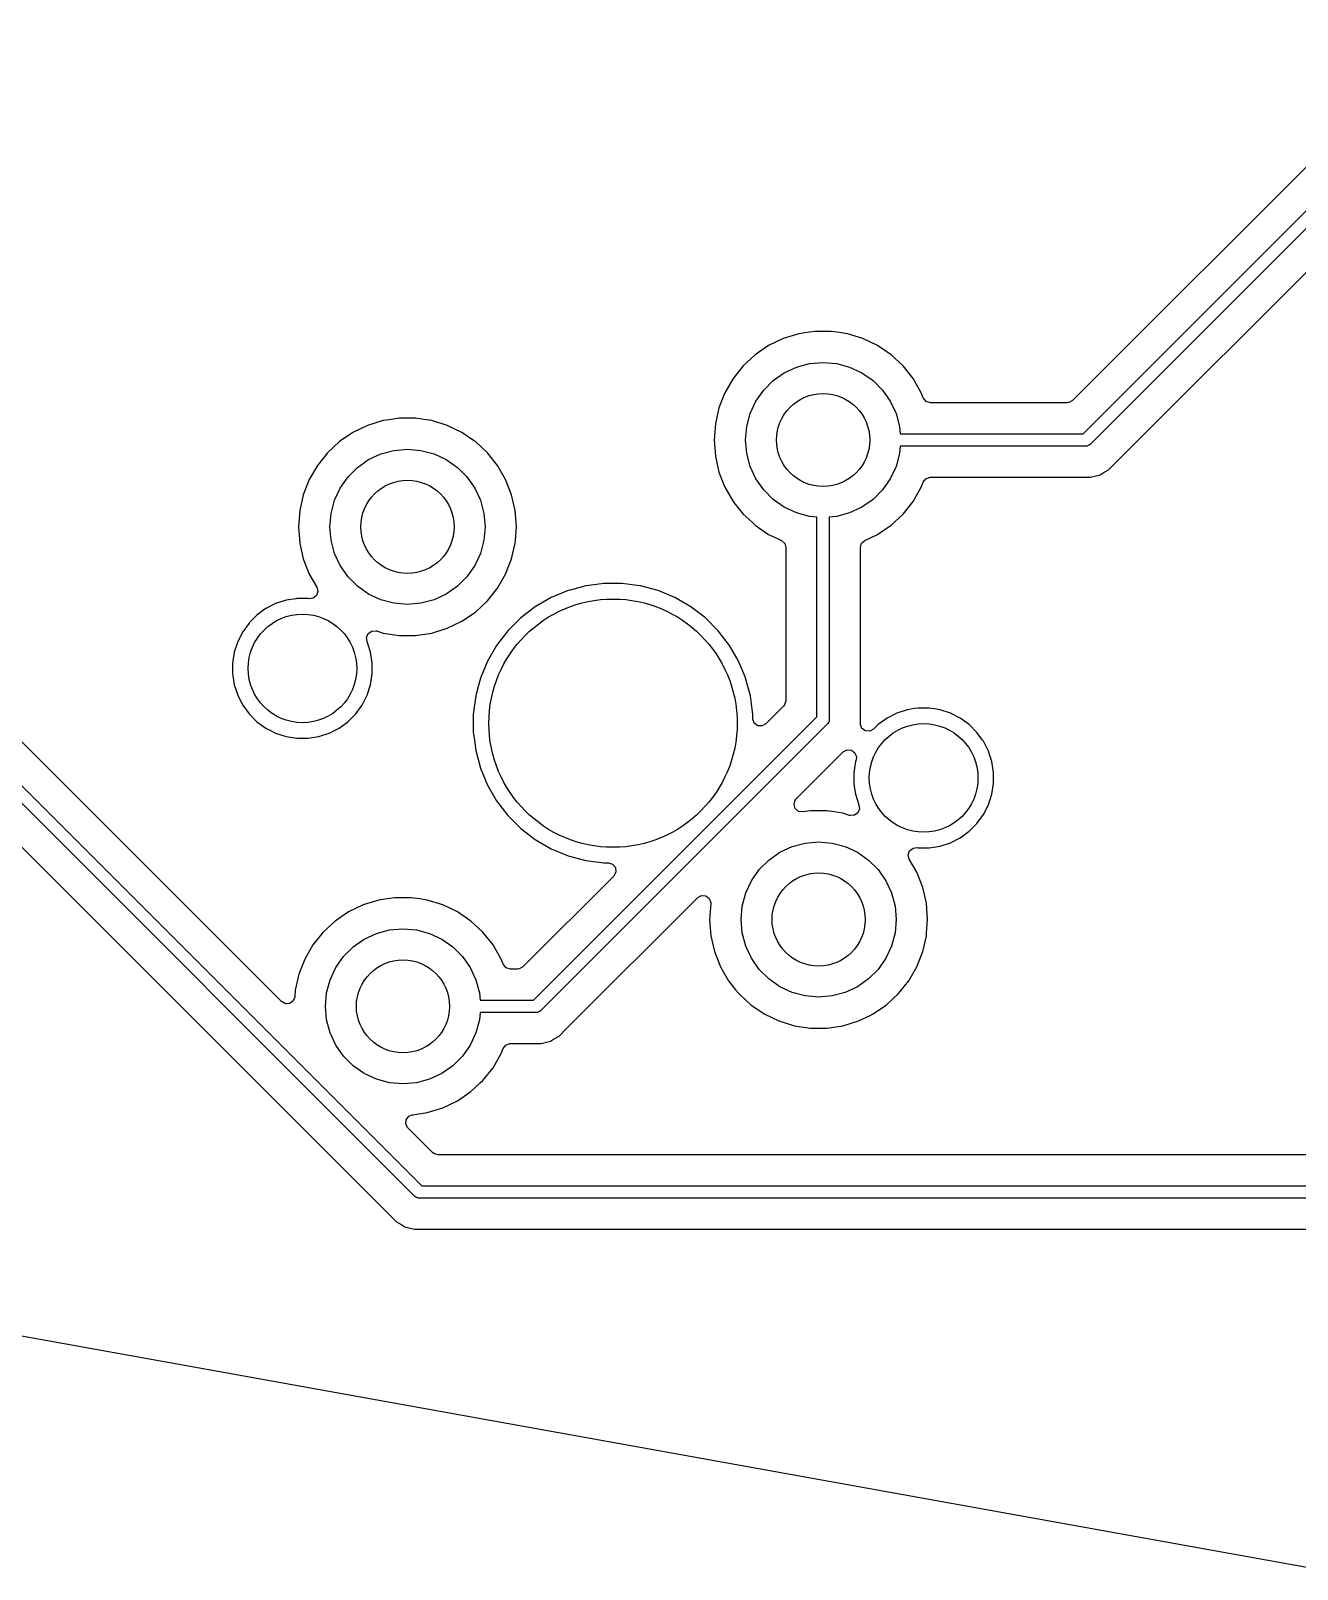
# Model space of a CAD drawing. Extents: x 98 to 223, y -135 to -41.
# Drawn here: x 177.13 to 197.53, y -131.41 to -106.63 of the extents above; entities that cross this region are included whole.
import ezdxf

# ---------------------------------------------------------------- set-up
doc = ezdxf.new("R2010")
doc.units = 0
doc.layers.add('BLACK', color=7, linetype='CONTINUOUS')

msp = doc.modelspace()

# ---------------------------------------------------------------- linework, layer by layer
at = {"layer": 'BLACK', "linetype": 'CONTINUOUS'}
for p, q in [((199.864431, -106.626334), (193.90883, -112.581935)), ((194.079824, -113.118754), (200.40125, -106.797328)), ((200.571961, -106.909461), (194.191957, -113.289465)), ((194.611976, -113.577258), (200.869963, -107.319271)), ((183.31652, -125.403836), (169.12327, -111.210586)), ((169.264692, -111.069164), (183.428653, -125.233125)), ((189.501471, -111.50736), (189.250768, -111.584692)), ((189.501477, -111.507359), (189.501471, -111.50736)), ((189.50148, -111.507358), (189.501477, -111.507359)), ((189.599342, -111.492607), (189.50148, -111.507358)), ((189.760907, -111.468254), (189.599342, -111.492607)), ((189.760913, -111.468254), (189.760907, -111.468254)), ((190.023277, -111.468254), (189.760913, -111.468254)), ((190.023282, -111.468254), (190.023277, -111.468254)), ((190.157918, -111.488548), (190.023282, -111.468254)), ((190.28271, -111.507358), (190.157918, -111.488548)), ((190.282714, -111.507359), (190.28271, -111.507358)), ((190.282718, -111.50736), (190.282714, -111.507359)), ((190.533422, -111.584692), (190.282718, -111.50736)), ((189.014397, -111.698522), (188.797615, -111.846321)), ((189.014398, -111.698521), (189.014397, -111.698522)), ((189.250768, -111.584692), (189.014398, -111.698521)), ((190.769791, -111.698521), (190.53342, -111.584692)), ((190.53342, -111.584692), (190.533422, -111.584692)), ((190.769792, -111.698522), (190.769791, -111.698521)), ((190.769795, -111.698524), (190.769792, -111.698522)), ((190.769799, -111.698526), (190.769795, -111.698524)), ((190.888693, -111.779587), (190.769799, -111.698526)), ((169.125642, -111.920771), (182.90237, -125.697499)), ((188.797615, -111.846321), (188.605293, -112.024768)), ((189.46457, -112.044138), (189.675035, -111.987744)), ((189.675035, -111.987744), (189.892095, -111.968754)), ((189.892095, -111.968754), (190.109155, -111.987744)), ((190.109155, -111.987744), (190.31962, -112.044138)), ((190.986574, -111.846321), (190.888693, -111.779587)), ((191.178896, -112.024768), (190.986574, -111.846321)), ((188.441709, -112.229897), (188.310527, -112.45711)), ((188.605293, -112.024768), (188.441709, -112.229897)), ((188.934539, -112.415269), (189.08861, -112.261198)), ((189.08861, -112.261198), (189.267095, -112.136222)), ((189.267095, -112.136222), (189.46457, -112.044138)), ((190.31962, -112.044138), (190.517095, -112.136222)), ((190.517095, -112.136222), (190.69558, -112.261198)), ((190.69558, -112.261198), (190.849651, -112.415269)), ((191.178899, -112.024772), (191.178896, -112.024768)), ((191.1789, -112.024773), (191.178899, -112.024772)), ((191.342481, -112.229897), (191.1789, -112.024773)), ((191.473663, -112.457111), (191.342481, -112.229897)), ((188.310527, -112.45711), (188.214677, -112.701332)), ((188.809563, -112.593754), (188.934539, -112.415269)), ((190.849651, -112.415269), (190.974627, -112.593754)), ((191.506036, -112.539596), (191.473663, -112.457111)), ((188.214671, -112.701351), (188.156292, -112.957128)), ((188.214677, -112.701332), (188.214671, -112.701351)), ((188.717479, -112.791229), (188.809563, -112.593754)), ((190.974627, -112.593754), (191.066711, -112.791229)), ((191.508654, -112.545765), (191.506036, -112.539596)), ((191.554409, -112.598569), (191.508654, -112.545765)), ((191.621448, -112.618254), (191.554409, -112.598569)), ((193.821149, -112.618254), (191.621448, -112.618254)), ((193.847507, -112.61542), (193.821149, -112.618254)), ((193.90883, -112.581935), (193.847507, -112.61542)), ((182.556173, -112.983438), (182.319803, -113.097267)), ((182.806876, -112.906106), (182.556173, -112.983438)), ((182.806882, -112.906105), (182.806876, -112.906106)), ((182.806885, -112.906104), (182.806882, -112.906105)), ((182.904747, -112.891353), (182.806885, -112.906104)), ((183.066312, -112.867), (182.904747, -112.891353)), ((183.066318, -112.867), (183.066312, -112.867)), ((183.328682, -112.867), (183.066318, -112.867)), ((183.328687, -112.867), (183.328682, -112.867)), ((183.463323, -112.887294), (183.328687, -112.867)), ((183.588115, -112.906104), (183.463323, -112.887294)), ((183.588119, -112.906105), (183.588115, -112.906104)), ((183.588123, -112.906106), (183.588119, -112.906105)), ((183.838827, -112.983438), (183.588123, -112.906106)), ((184.075196, -113.097267), (183.838825, -112.983438)), ((183.838825, -112.983438), (183.838827, -112.983438)), ((188.156291, -112.957133), (188.136687, -113.218749)), ((188.156292, -112.957128), (188.156291, -112.957133)), ((188.642095, -113.218754), (188.661085, -113.001694)), ((188.661085, -113.001694), (188.717479, -112.791229)), ((191.066711, -112.791229), (191.123105, -113.001694)), ((191.123105, -113.001694), (191.133346, -113.118754)), ((182.10302, -113.245067), (181.910698, -113.423514)), ((182.319802, -113.097268), (182.10302, -113.245067)), ((182.319803, -113.097267), (182.319802, -113.097268)), ((184.075197, -113.097268), (184.075196, -113.097267)), ((184.0752, -113.09727), (184.075197, -113.097268)), ((184.075204, -113.097272), (184.0752, -113.09727)), ((184.262703, -113.225107), (184.075204, -113.097272)), ((184.291979, -113.245067), (184.262703, -113.225107)), ((184.484301, -113.423514), (184.291979, -113.245067)), ((188.136687, -113.218749), (188.136687, -113.218758)), ((188.136687, -113.218758), (188.156291, -113.480374)), ((188.661085, -113.435814), (188.642095, -113.218754)), ((191.133346, -113.118754), (194.079824, -113.118754)), ((181.910698, -113.423514), (181.747114, -113.628643)), ((182.5725, -113.534968), (182.769975, -113.442884)), ((182.769975, -113.442884), (182.98044, -113.38649)), ((182.98044, -113.38649), (183.1975, -113.3675)), ((183.1975, -113.3675), (183.41456, -113.38649)), ((183.41456, -113.38649), (183.625025, -113.442884)), ((183.625025, -113.442884), (183.8225, -113.534968)), ((184.484304, -113.423518), (184.484301, -113.423514)), ((184.484305, -113.423519), (184.484304, -113.423518)), ((184.647886, -113.628643), (184.484305, -113.423519)), ((188.156291, -113.480374), (188.156292, -113.480379)), ((188.156292, -113.480379), (188.214671, -113.736156)), ((188.717479, -113.646279), (188.661085, -113.435814)), ((191.123105, -113.435814), (191.066711, -113.646279)), ((191.133346, -113.318754), (191.123105, -113.435814)), ((194.121246, -113.318754), (191.133346, -113.318754)), ((194.140755, -113.316833), (194.121246, -113.318754)), ((194.176803, -113.301901), (194.140755, -113.316833)), ((194.191957, -113.289465), (194.176803, -113.301901)), ((181.747114, -113.628643), (181.615932, -113.855856)), ((182.239944, -113.814015), (182.394015, -113.659944)), ((182.394015, -113.659944), (182.5725, -113.534968)), ((183.8225, -113.534968), (184.000985, -113.659944)), ((184.000985, -113.659944), (184.155056, -113.814015)), ((184.779068, -113.855857), (184.647886, -113.628643)), ((188.214671, -113.736156), (188.214673, -113.736165)), ((188.214673, -113.736165), (188.214675, -113.73617)), ((188.214675, -113.73617), (188.310527, -113.980397)), ((188.809563, -113.843754), (188.717479, -113.646279)), ((191.066711, -113.646279), (190.974627, -113.843754)), ((194.353031, -113.778331), (194.40315, -113.749393)), ((194.40315, -113.749393), (194.489962, -113.699274)), ((194.489962, -113.699274), (194.601766, -113.58747)), ((194.601766, -113.587468), (194.611974, -113.577261)), ((194.601766, -113.58747), (194.601766, -113.587468)), ((194.611974, -113.577261), (194.611976, -113.577258)), ((181.615932, -113.855856), (181.520082, -114.100078)), ((182.022884, -114.189975), (182.114968, -113.9925)), ((182.114968, -113.9925), (182.239944, -113.814015)), ((184.155056, -113.814015), (184.280032, -113.9925)), ((184.280032, -113.9925), (184.372116, -114.189975)), ((184.87492, -114.100084), (184.779068, -113.855857)), ((188.310527, -113.980397), (188.441709, -114.207611)), ((188.934539, -114.022239), (188.809563, -113.843754)), ((190.974627, -113.843754), (190.849651, -114.022239)), ((191.342481, -114.207611), (191.473663, -113.980397)), ((191.473663, -113.980397), (191.506021, -113.897948)), ((191.506021, -113.897948), (191.548835, -113.842738)), ((191.548835, -113.842738), (191.614705, -113.819437)), ((191.614705, -113.819437), (191.621448, -113.819254)), ((191.621448, -113.819254), (194.034577, -113.819254)), ((194.034577, -113.819254), (194.034593, -113.819255)), ((194.034593, -113.819255), (194.042189, -113.819255)), ((194.042189, -113.819255), (194.2003, -113.819255)), ((194.2003, -113.819255), (194.200303, -113.819255)), ((194.200303, -113.819255), (194.353031, -113.778331)), ((181.520076, -114.100097), (181.461697, -114.355874)), ((181.520082, -114.100078), (181.520076, -114.100097)), ((181.96649, -114.40044), (182.022884, -114.189975)), ((184.372116, -114.189975), (184.42851, -114.40044)), ((184.933302, -114.35587), (184.87492, -114.100084)), ((188.441709, -114.207611), (188.454665, -114.223857)), ((188.454665, -114.223857), (188.605293, -114.412739)), ((189.08861, -114.17631), (188.934539, -114.022239)), ((189.267095, -114.301286), (189.08861, -114.17631)), ((190.69558, -114.17631), (190.517095, -114.301286)), ((190.849651, -114.022239), (190.69558, -114.17631)), ((191.1789, -114.412735), (191.342481, -114.207611)), ((181.461696, -114.355879), (181.442092, -114.617495)), ((181.461697, -114.355874), (181.461696, -114.355879)), ((181.9475, -114.6175), (181.96649, -114.40044)), ((184.42851, -114.40044), (184.4475, -114.6175)), ((184.933302, -114.355874), (184.933302, -114.35587)), ((184.933303, -114.355879), (184.933302, -114.355874)), ((184.952908, -114.617495), (184.933303, -114.355879)), ((188.605293, -114.412739), (188.747946, -114.5451)), ((189.46457, -114.39337), (189.267095, -114.301286)), ((189.675035, -114.449764), (189.46457, -114.39337)), ((189.792095, -114.460005), (189.675035, -114.449764)), ((189.792095, -117.678947), (189.792095, -114.460005)), ((190.109155, -114.449764), (189.992095, -114.460005)), ((189.992095, -114.460005), (189.992095, -117.720369)), ((190.31962, -114.39337), (190.109155, -114.449764)), ((190.517095, -114.301286), (190.31962, -114.39337)), ((190.986574, -114.591187), (191.1789, -114.412735)), ((181.442092, -114.617495), (181.442092, -114.617504)), ((181.442092, -114.617504), (181.461696, -114.87912)), ((181.96649, -114.83456), (181.9475, -114.6175)), ((184.4475, -114.6175), (184.42851, -114.83456)), ((184.936334, -114.83867), (184.952908, -114.617504)), ((184.952908, -114.617504), (184.952908, -114.617495)), ((188.747946, -114.5451), (188.797616, -114.591187)), ((188.797616, -114.591187), (189.014391, -114.738982)), ((189.014391, -114.738982), (189.014396, -114.738984)), ((189.014396, -114.738984), (189.014397, -114.738985)), ((189.014397, -114.738985), (189.014398, -114.738986)), ((189.014398, -114.738986), (189.158086, -114.808182)), ((190.562793, -114.83867), (190.769799, -114.738982)), ((190.769799, -114.738982), (190.986574, -114.591187)), ((181.461696, -114.87912), (181.461697, -114.879125)), ((181.461697, -114.879125), (181.461697, -114.879129)), ((181.461697, -114.879129), (181.461698, -114.87913)), ((181.461698, -114.87913), (181.46315, -114.885492)), ((181.46315, -114.885492), (181.520076, -115.134902)), ((182.022884, -115.045025), (181.96649, -114.83456)), ((184.42851, -114.83456), (184.372116, -115.045025)), ((184.87492, -115.134916), (184.933302, -114.87913)), ((184.933302, -114.87913), (184.936334, -114.83867)), ((189.158086, -114.808182), (189.221396, -114.83867)), ((189.221396, -114.83867), (189.273256, -114.885492)), ((189.273256, -114.885492), (189.291595, -114.95039)), ((189.291595, -114.95039), (189.291595, -117.420271)), ((190.492595, -114.95039), (190.51228, -114.883351)), ((190.492595, -117.790364), (190.492595, -114.95039)), ((190.51228, -114.883351), (190.562793, -114.83867)), ((181.520076, -115.134902), (181.520082, -115.134921)), ((181.520082, -115.134921), (181.615932, -115.379143)), ((182.114968, -115.2425), (182.022884, -115.045025)), ((182.239944, -115.420985), (182.114968, -115.2425)), ((184.280032, -115.2425), (184.155056, -115.420985)), ((184.372116, -115.045025), (184.280032, -115.2425)), ((184.779068, -115.379143), (184.87492, -115.134916)), ((181.615932, -115.379143), (181.738325, -115.591134)), ((182.394015, -115.575056), (182.239944, -115.420985)), ((184.155056, -115.420985), (184.000985, -115.575056)), ((184.647886, -115.606357), (184.779068, -115.379143)), ((181.731945, -115.725061), (181.677024, -115.768252)), ((181.754798, -115.659034), (181.731945, -115.725061)), ((181.738325, -115.591134), (181.754798, -115.659034)), ((182.5725, -115.700032), (182.394015, -115.575056)), ((182.769975, -115.792116), (182.5725, -115.700032)), ((183.8225, -115.700032), (183.625025, -115.792116)), ((184.000985, -115.575056), (183.8225, -115.700032)), ((184.484305, -115.811481), (184.647886, -115.606357)), ((185.783589, -115.644875), (185.51105, -115.757765)), ((185.783599, -115.644872), (185.783589, -115.644875)), ((185.839188, -115.629977), (185.783599, -115.644872)), ((186.068558, -115.568518), (185.839188, -115.629977)), ((186.082636, -115.566664), (186.068558, -115.568518)), ((186.361037, -115.530011), (186.082636, -115.566664)), ((186.361045, -115.530011), (186.361037, -115.530011)), ((186.656057, -115.530011), (186.361045, -115.530011)), ((186.656064, -115.530011), (186.656057, -115.530011)), ((186.899664, -115.562082), (186.656064, -115.530011)), ((186.948544, -115.568518), (186.899664, -115.562082)), ((187.233503, -115.644872), (186.948544, -115.568518)), ((187.233505, -115.644873), (187.233503, -115.644872)), ((187.233512, -115.644875), (187.233505, -115.644873)), ((187.506051, -115.757765), (187.233512, -115.644875)), ((180.863984, -115.973438), (180.772514, -116.039895)), ((180.915837, -115.935764), (180.863984, -115.973438)), ((181.073685, -115.855335), (180.915837, -115.935764)), ((181.073688, -115.855334), (181.073685, -115.855335)), ((181.242171, -115.800592), (181.073688, -115.855334)), ((181.399913, -115.775608), (181.242171, -115.800592)), ((181.417149, -115.772878), (181.399913, -115.775608)), ((181.594307, -115.772878), (181.417149, -115.772878)), ((181.611543, -115.775608), (181.594307, -115.772878)), ((181.677024, -115.768252), (181.611543, -115.775608)), ((182.98044, -115.84851), (182.769975, -115.792116)), ((183.1975, -115.8675), (182.98044, -115.84851)), ((183.41456, -115.84851), (183.1975, -115.8675)), ((183.625025, -115.792116), (183.41456, -115.84851)), ((184.291979, -115.989933), (184.484305, -115.811481)), ((185.255557, -115.905272), (185.02151, -116.084863)), ((185.51104, -115.757769), (185.255557, -115.905272)), ((185.51105, -115.757765), (185.51104, -115.757769)), ((187.506061, -115.757769), (187.506051, -115.757765)), ((187.761544, -115.905272), (187.506061, -115.757769)), ((187.995591, -116.084863), (187.761544, -115.905272)), ((180.64566, -116.167346), (180.543114, -116.308487)), ((180.647245, -116.165164), (180.64566, -116.167346)), ((180.647247, -116.165162), (180.647245, -116.165164)), ((180.772511, -116.039897), (180.647247, -116.165161)), ((180.647247, -116.165161), (180.647247, -116.165162)), ((180.772512, -116.039897), (180.772511, -116.039897)), ((180.772514, -116.039895), (180.772512, -116.039897)), ((183.838823, -116.251563), (184.075204, -116.137728)), ((184.075204, -116.137728), (184.291979, -115.989933)), ((185.021503, -116.084869), (184.812909, -116.293463)), ((185.02151, -116.084863), (185.021503, -116.084869)), ((187.995598, -116.084869), (187.995591, -116.084863)), ((188.204192, -116.293463), (187.995598, -116.084869)), ((180.462684, -116.466338), (180.407942, -116.634821)), ((180.462685, -116.466335), (180.462684, -116.466338)), ((180.543114, -116.308487), (180.462685, -116.466335)), ((182.53773, -116.401393), (182.56397, -116.336638)), ((182.548956, -116.460983), (182.53773, -116.401393)), ((182.546905, -116.461833), (182.548956, -116.460983)), ((182.54877, -116.466336), (182.546905, -116.461833)), ((182.603514, -116.634823), (182.54877, -116.466336)), ((182.56397, -116.336638), (182.621054, -116.296349)), ((182.621054, -116.296349), (182.690858, -116.293317)), ((182.690858, -116.293317), (182.697664, -116.295206)), ((182.697664, -116.295206), (182.806885, -116.328896)), ((182.806885, -116.328896), (183.066318, -116.368)), ((183.066318, -116.368), (183.328682, -116.368)), ((183.328682, -116.368), (183.588115, -116.328896)), ((183.588115, -116.328896), (183.838823, -116.251563)), ((184.812903, -116.29347), (184.633312, -116.527517)), ((184.812909, -116.293463), (184.812903, -116.29347)), ((188.204198, -116.29347), (188.204192, -116.293463)), ((188.383789, -116.527517), (188.204198, -116.29347)), ((180.407942, -116.634821), (180.384473, -116.783)), ((182.631228, -116.809799), (182.603514, -116.634823)), ((184.633312, -116.527517), (184.485809, -116.783)), ((188.503623, -116.735077), (188.383789, -116.527517)), ((181.16982, -122.266479), (175.71314, -116.809799)), ((180.384473, -116.783), (180.380228, -116.809799)), ((180.380228, -116.809799), (180.380228, -116.986957)), ((182.631228, -116.986957), (182.631228, -116.809799)), ((184.485805, -116.78301), (184.372915, -117.055549)), ((184.485809, -116.783), (184.485805, -116.78301)), ((188.531294, -116.783004), (188.503623, -116.735077)), ((188.609657, -116.972189), (188.531294, -116.783004)), ((188.641812, -117.049819), (188.609657, -116.972189)), ((180.380228, -116.986957), (180.390185, -117.049819)), ((180.390185, -117.049819), (180.407942, -117.161934)), ((180.407942, -117.161934), (180.462684, -117.330417)), ((182.54877, -117.33042), (182.603514, -117.161933)), ((182.603514, -117.161933), (182.631228, -116.986957)), ((184.372912, -117.055559), (184.304564, -117.310641)), ((184.372915, -117.055549), (184.372912, -117.055559)), ((188.64419, -117.055559), (188.641812, -117.049819)), ((188.720544, -117.340518), (188.64419, -117.055559)), ((180.462684, -117.330417), (180.462685, -117.33042)), ((180.462685, -117.33042), (180.542626, -117.48731)), ((182.468342, -117.488268), (182.54877, -117.33042)), ((184.296557, -117.340526), (184.258051, -117.632997)), ((184.296559, -117.340515), (184.296557, -117.340526)), ((184.304564, -117.310641), (184.296559, -117.340515)), ((188.748696, -117.554351), (188.720544, -117.340518)), ((189.291595, -117.420271), (189.27191, -117.48731)), ((180.542626, -117.48731), (180.543114, -117.488268)), ((180.543114, -117.488268), (180.647245, -117.631592)), ((180.647245, -117.631592), (180.772514, -117.756861)), ((182.238942, -117.756861), (182.364211, -117.631592)), ((182.364211, -117.631592), (182.468342, -117.488268)), ((184.258051, -117.632997), (184.258051, -117.928024)), ((185.228774, -122.242268), (189.792095, -117.678947)), ((188.75905, -117.632997), (188.748696, -117.554351)), ((188.759051, -117.633011), (188.75905, -117.632997)), ((188.759051, -117.704815), (188.759051, -117.633011)), ((188.759367, -117.713661), (188.759051, -117.704815)), ((188.783784, -117.779125), (188.759367, -117.713661)), ((189.255276, -117.507952), (188.970732, -117.792496)), ((189.27191, -117.48731), (189.255276, -117.507952)), ((189.992095, -117.720369), (189.990174, -117.739878)), ((190.921483, -117.70003), (190.885026, -117.726518)), ((191.079331, -117.619601), (190.921483, -117.70003)), ((191.079334, -117.6196), (191.079331, -117.619601)), ((191.247817, -117.564858), (191.079334, -117.6196)), ((191.364469, -117.546382), (191.247817, -117.564858)), ((191.422795, -117.537144), (191.364469, -117.546382)), ((191.599953, -117.537144), (191.422795, -117.537144)), ((191.687441, -117.551001), (191.599953, -117.537144)), ((191.77493, -117.564858), (191.687441, -117.551001)), ((191.943413, -117.6196), (191.77493, -117.564858)), ((191.943416, -117.619601), (191.943413, -117.6196)), ((192.100059, -117.699416), (191.943416, -117.619601)), ((192.101264, -117.70003), (192.100059, -117.699416)), ((192.244588, -117.804161), (192.101264, -117.70003)), ((180.772514, -117.756861), (180.915838, -117.860992)), ((180.915838, -117.860992), (180.993257, -117.900439)), ((180.993257, -117.900439), (181.073685, -117.94142)), ((181.073685, -117.94142), (181.073688, -117.941421)), ((181.073688, -117.941421), (181.157929, -117.968792)), ((181.157929, -117.968792), (181.242173, -117.996164)), ((181.769283, -117.996164), (181.93777, -117.94142)), ((181.93777, -117.94142), (182.095618, -117.860992)), ((182.095618, -117.860992), (182.238942, -117.756861)), ((184.258051, -117.928024), (184.274457, -118.052634)), ((189.962806, -117.79108), (185.340907, -122.412979)), ((188.839717, -117.820997), (188.783784, -117.779125)), ((188.909409, -117.825981), (188.839717, -117.820997)), ((188.970732, -117.792496), (188.909409, -117.825981)), ((189.975242, -117.775927), (189.962806, -117.79108)), ((189.983139, -117.756861), (189.975242, -117.775927)), ((189.990174, -117.739878), (189.983139, -117.756861)), ((190.492911, -117.79921), (190.492595, -117.790364)), ((190.517328, -117.864674), (190.492911, -117.79921)), ((190.573261, -117.906546), (190.517328, -117.864674)), ((190.642953, -117.91153), (190.573261, -117.906546)), ((190.704276, -117.878045), (190.642953, -117.91153)), ((190.778157, -117.804163), (190.704276, -117.878045)), ((190.778158, -117.804163), (190.778157, -117.804163)), ((190.77816, -117.804161), (190.778158, -117.804163)), ((190.885026, -117.726518), (190.77816, -117.804161)), ((192.369857, -117.92943), (192.244588, -117.804161)), ((192.45937, -118.052634), (192.369857, -117.92943)), ((181.242173, -117.996164), (181.417149, -118.023878)), ((181.417149, -118.023878), (181.41715, -118.023878)), ((181.41715, -118.023878), (181.594306, -118.023878)), ((181.594306, -118.023878), (181.594307, -118.023878)), ((181.594307, -118.023878), (181.769283, -117.996164)), ((184.274457, -118.052634), (184.296558, -118.220504)), ((190.217299, -118.244398), (190.27862, -118.210915)), ((190.27862, -118.210915), (190.348312, -118.215899)), ((190.348312, -118.215899), (190.404245, -118.257771)), ((192.473987, -118.072753), (192.45937, -118.052634)), ((192.554416, -118.230601), (192.473987, -118.072753)), ((184.296558, -118.220504), (184.372912, -118.505462)), ((189.460635, -119.001062), (190.217299, -118.244398)), ((190.413587, -118.399089), (190.396738, -118.505472)), ((190.404245, -118.257771), (190.428662, -118.323235)), ((190.42291, -118.370397), (190.413587, -118.399089)), ((190.428662, -118.323235), (190.42291, -118.370397)), ((192.554417, -118.230604), (192.554416, -118.230601)), ((192.578225, -118.303879), (192.554417, -118.230604)), ((192.60916, -118.399089), (192.578225, -118.303879)), ((192.636874, -118.574065), (192.60916, -118.399089)), ((184.372912, -118.505462), (184.372915, -118.505472)), ((184.372915, -118.505472), (184.485805, -118.778011)), ((190.396738, -118.505472), (190.385874, -118.574065)), ((190.385874, -118.574065), (190.385874, -118.751223)), ((192.636874, -118.751223), (192.636874, -118.574065)), ((184.485805, -118.778011), (184.485809, -118.778021)), ((184.485809, -118.778021), (184.633312, -119.033504)), ((190.385874, -118.751223), (190.398616, -118.83167)), ((190.398616, -118.83167), (190.413588, -118.9262)), ((190.413588, -118.9262), (190.46833, -119.094683)), ((192.554416, -119.094686), (192.60916, -118.926199)), ((192.60916, -118.926199), (192.636874, -118.751223)), ((184.633312, -119.033504), (184.812903, -119.267551)), ((189.424324, -119.089582), (189.443552, -119.02241)), ((189.444464, -119.156486), (189.424324, -119.089582)), ((189.443552, -119.02241), (189.460635, -119.001062)), ((189.497578, -119.20188), (189.444464, -119.156486)), ((189.566803, -119.211353), (189.497578, -119.20188)), ((189.688414, -119.193022), (189.566803, -119.211353)), ((189.68842, -119.193022), (189.688414, -119.193022)), ((189.950784, -119.193022), (189.68842, -119.193022)), ((189.950789, -119.193022), (189.950784, -119.193022)), ((190.0724, -119.211353), (189.950789, -119.193022)), ((190.479364, -119.159698), (190.453087, -119.224438)), ((190.470197, -119.099189), (190.468158, -119.100033)), ((190.468158, -119.100033), (190.479364, -119.159698)), ((190.46833, -119.094683), (190.470197, -119.099189)), ((192.473988, -119.252534), (192.554416, -119.094686)), ((184.812903, -119.267551), (184.812909, -119.267558)), ((184.812909, -119.267558), (185.021503, -119.476152)), ((190.210217, -119.232126), (190.0724, -119.211353)), ((190.210222, -119.232127), (190.210217, -119.232126)), ((190.210229, -119.232129), (190.210222, -119.232127)), ((190.319434, -119.265814), (190.210229, -119.232129)), ((190.326175, -119.267687), (190.319434, -119.265814)), ((190.39598, -119.264695), (190.326175, -119.267687)), ((190.453087, -119.224438), (190.39598, -119.264695)), ((192.244588, -119.521127), (192.369857, -119.395858)), ((192.369857, -119.395858), (192.473988, -119.252534)), ((185.021503, -119.476152), (185.02151, -119.476158)), ((185.02151, -119.476158), (185.255557, -119.655749)), ((185.255557, -119.655749), (185.51104, -119.803252)), ((189.602542, -119.712512), (189.819602, -119.693522)), ((189.819602, -119.693522), (190.036662, -119.712512)), ((191.943416, -119.705686), (192.101264, -119.625258)), ((192.101264, -119.625258), (192.244588, -119.521127)), ((185.51104, -119.803252), (185.511041, -119.803252)), ((185.511041, -119.803252), (185.511044, -119.803254)), ((185.511044, -119.803254), (185.721847, -119.890571)), ((185.721847, -119.890571), (185.749406, -119.901987)), ((185.749406, -119.901987), (185.783599, -119.91615)), ((185.783599, -119.91615), (186.068558, -119.992504)), ((189.016117, -119.985966), (189.194602, -119.86099)), ((189.194602, -119.86099), (189.392077, -119.768906)), ((189.392077, -119.768906), (189.602542, -119.712512)), ((190.036662, -119.712512), (190.247127, -119.768906)), ((190.247127, -119.768906), (190.444602, -119.86099)), ((190.444602, -119.86099), (190.623087, -119.985966)), ((191.262303, -119.901987), (191.285155, -119.83596)), ((191.278776, -119.969887), (191.262303, -119.901987)), ((191.285155, -119.83596), (191.340077, -119.792769)), ((191.340077, -119.792769), (191.40556, -119.785414)), ((191.40556, -119.785414), (191.422795, -119.788144)), ((191.422795, -119.788144), (191.422797, -119.788144)), ((191.422797, -119.788144), (191.599952, -119.788144)), ((191.599952, -119.788144), (191.599953, -119.788144)), ((191.599953, -119.788144), (191.774929, -119.76043)), ((191.774929, -119.76043), (191.943416, -119.705686)), ((186.068558, -119.992504), (186.361045, -120.031011)), ((186.361045, -120.031011), (186.361052, -120.031011)), ((186.361052, -120.031011), (186.432855, -120.031011)), ((186.432855, -120.031011), (186.499894, -120.050696)), ((186.499894, -120.050696), (186.545649, -120.1035)), ((186.555593, -120.172658), (186.526568, -120.236214)), ((186.545649, -120.1035), (186.555593, -120.172658)), ((188.73707, -120.318522), (188.862046, -120.140037)), ((188.862046, -120.140037), (189.016117, -119.985966)), ((190.623087, -119.985966), (190.777158, -120.140037)), ((190.777158, -120.140037), (190.902134, -120.318522)), ((191.40117, -120.181878), (191.278776, -119.969887)), ((191.40117, -120.181879), (191.401169, -120.181878)), ((191.401169, -120.181878), (191.40117, -120.181878)), ((191.497022, -120.426106), (191.40117, -120.181879)), ((186.520536, -120.242692), (185.05778, -121.705449)), ((186.526568, -120.236214), (186.520536, -120.242692)), ((188.644986, -120.515997), (188.73707, -120.318522)), ((190.902134, -120.318522), (190.994218, -120.515997)), ((191.555404, -120.681892), (191.497022, -120.426106)), ((182.734383, -120.630874), (182.48368, -120.708206)), ((182.734389, -120.630873), (182.734383, -120.630874)), ((182.734392, -120.630872), (182.734389, -120.630873)), ((182.832254, -120.616121), (182.734392, -120.630872)), ((182.993819, -120.591768), (182.832254, -120.616121)), ((182.993825, -120.591768), (182.993819, -120.591768)), ((183.256189, -120.591768), (182.993825, -120.591768)), ((183.256194, -120.591768), (183.256189, -120.591768)), ((183.39083, -120.612062), (183.256194, -120.591768)), ((183.515622, -120.630872), (183.39083, -120.612062)), ((183.515626, -120.630873), (183.515622, -120.630872)), ((183.51563, -120.630874), (183.515626, -120.630873)), ((183.766334, -120.708206), (183.51563, -120.630874)), ((185.760926, -122.700772), (187.872119, -120.589578)), ((187.872119, -120.589578), (187.93344, -120.556095)), ((187.93344, -120.556095), (188.003132, -120.561079)), ((188.003132, -120.561079), (188.059065, -120.602951)), ((188.059065, -120.602951), (188.083482, -120.668415)), ((188.083451, -120.686527), (188.064194, -120.943517)), ((188.083482, -120.668415), (188.083451, -120.686527)), ((188.588592, -120.726462), (188.644986, -120.515997)), ((190.994218, -120.515997), (191.050612, -120.726462)), ((191.555404, -120.681896), (191.555404, -120.681892)), ((191.555405, -120.681901), (191.555404, -120.681896)), ((191.57501, -120.943517), (191.555405, -120.681901)), ((182.247309, -120.822036), (182.030527, -120.969835)), ((182.24731, -120.822035), (182.247309, -120.822036)), ((182.48368, -120.708206), (182.24731, -120.822035)), ((184.002703, -120.822035), (183.766332, -120.708206)), ((183.766332, -120.708206), (183.766334, -120.708206)), ((184.002704, -120.822036), (184.002703, -120.822035)), ((184.002707, -120.822038), (184.002704, -120.822036)), ((184.002711, -120.82204), (184.002707, -120.822038)), ((184.182055, -120.944315), (184.002711, -120.82204)), ((188.064194, -120.943517), (188.064194, -120.943526)), ((188.064194, -120.943526), (188.083798, -121.205142)), ((188.569602, -120.943522), (188.588592, -120.726462)), ((188.588592, -121.160582), (188.569602, -120.943522)), ((191.050612, -120.726462), (191.069602, -120.943522)), ((191.069602, -120.943522), (191.050612, -121.160582)), ((191.558988, -121.15733), (191.57501, -120.943526)), ((191.57501, -120.943526), (191.57501, -120.943517)), ((181.838205, -121.148282), (181.674621, -121.353411)), ((182.030527, -120.969835), (181.838205, -121.148282)), ((182.500007, -121.259736), (182.697482, -121.167652)), ((182.697482, -121.167652), (182.907947, -121.111258)), ((182.907947, -121.111258), (183.125007, -121.092268)), ((183.125007, -121.092268), (183.342067, -121.111258)), ((183.342067, -121.111258), (183.552532, -121.167652)), ((183.552532, -121.167652), (183.750007, -121.259736)), ((184.219486, -120.969835), (184.182055, -120.944315)), ((184.411808, -121.148282), (184.219486, -120.969835)), ((184.411811, -121.148286), (184.411808, -121.148282)), ((184.411812, -121.148287), (184.411811, -121.148286)), ((184.575393, -121.353411), (184.411812, -121.148287)), ((188.644986, -121.371047), (188.588592, -121.160582)), ((191.050612, -121.160582), (190.994218, -121.371047)), ((191.555404, -121.205152), (191.558988, -121.15733)), ((181.674621, -121.353411), (181.543439, -121.580624)), ((182.167451, -121.538783), (182.321522, -121.384712)), ((182.321522, -121.384712), (182.500007, -121.259736)), ((183.750007, -121.259736), (183.928492, -121.384712)), ((183.928492, -121.384712), (184.082563, -121.538783)), ((184.706575, -121.580625), (184.575393, -121.353411)), ((188.083798, -121.205142), (188.083799, -121.205147)), ((188.083799, -121.205147), (188.142178, -121.460924)), ((188.73707, -121.568522), (188.644986, -121.371047)), ((190.994218, -121.371047), (190.902134, -121.568522)), ((191.497022, -121.460938), (191.507239, -121.416173)), ((191.507239, -121.416173), (191.555404, -121.205152)), ((181.543439, -121.580624), (181.447589, -121.824846)), ((182.042475, -121.717268), (182.167451, -121.538783)), ((184.082563, -121.538783), (184.207539, -121.717268)), ((184.738948, -121.66311), (184.706575, -121.580625)), ((184.741566, -121.669279), (184.738948, -121.66311)), ((184.787321, -121.722083), (184.741566, -121.669279)), ((188.142178, -121.460924), (188.14218, -121.460933)), ((188.14218, -121.460933), (188.142182, -121.460938)), ((188.142182, -121.460938), (188.238034, -121.705165)), ((188.862046, -121.747007), (188.73707, -121.568522)), ((190.902134, -121.568522), (190.777158, -121.747007)), ((191.40117, -121.705165), (191.497022, -121.460938)), ((181.447583, -121.824865), (181.389204, -122.080642)), ((181.447589, -121.824846), (181.447583, -121.824865)), ((181.893997, -122.125208), (181.950391, -121.914743)), ((181.950391, -121.914743), (182.042475, -121.717268)), ((184.207539, -121.717268), (184.299623, -121.914743)), ((184.299623, -121.914743), (184.356017, -122.125208)), ((184.85436, -121.741768), (184.787321, -121.722083)), ((184.970099, -121.741768), (184.85436, -121.741768)), ((184.996457, -121.738934), (184.970099, -121.741768)), ((185.05778, -121.705449), (184.996457, -121.738934)), ((188.238034, -121.705165), (188.369216, -121.932379)), ((188.369216, -121.932379), (188.482637, -122.074604)), ((189.016117, -121.901078), (188.862046, -121.747007)), ((189.194602, -122.026054), (189.016117, -121.901078)), ((190.623087, -121.901078), (190.444602, -122.026054)), ((190.777158, -121.747007), (190.623087, -121.901078)), ((191.106407, -122.137503), (191.269988, -121.932379)), ((191.269988, -121.932379), (191.40117, -121.705165)), ((181.389203, -122.080647), (181.381154, -122.188064)), ((181.389204, -122.080642), (181.389203, -122.080647)), ((181.875007, -122.342268), (181.893997, -122.125208)), ((184.356017, -122.125208), (184.366258, -122.242268)), ((188.482637, -122.074604), (188.5328, -122.137507)), ((188.5328, -122.137507), (188.657753, -122.253445)), ((189.392077, -122.118138), (189.194602, -122.026054)), ((189.602542, -122.174532), (189.392077, -122.118138)), ((189.819602, -122.193522), (189.602542, -122.174532)), ((190.036662, -122.174532), (189.819602, -122.193522)), ((190.247127, -122.118138), (190.036662, -122.174532)), ((190.444602, -122.026054), (190.247127, -122.118138)), ((190.914081, -122.315955), (191.106407, -122.137503)), ((181.230731, -122.299874), (181.16982, -122.266479)), ((181.30044, -122.295126), (181.230731, -122.299874)), ((181.356515, -122.253445), (181.30044, -122.295126)), ((181.381154, -122.188064), (181.356515, -122.253445)), ((181.893997, -122.559328), (181.875007, -122.342268)), ((184.366258, -122.242268), (185.228774, -122.242268)), ((185.325753, -122.425415), (185.289705, -122.440347)), ((185.340907, -122.412979), (185.325753, -122.425415)), ((188.657753, -122.253445), (188.725123, -122.315955)), ((188.725123, -122.315955), (188.941898, -122.46375)), ((190.697306, -122.46375), (190.914081, -122.315955)), ((181.950391, -122.769793), (181.893997, -122.559328)), ((184.356017, -122.559328), (184.299623, -122.769793)), ((184.366258, -122.442268), (184.356017, -122.559328)), ((185.270196, -122.442268), (184.366258, -122.442268)), ((185.289705, -122.440347), (185.270196, -122.442268)), ((188.941898, -122.46375), (188.941903, -122.463752)), ((188.941903, -122.463752), (188.941904, -122.463753)), ((188.941904, -122.463753), (188.941905, -122.463754)), ((188.941905, -122.463754), (189.067445, -122.52421)), ((189.067445, -122.52421), (189.178275, -122.577583)), ((189.178275, -122.577583), (189.178276, -122.577583)), ((189.178276, -122.577583), (189.178279, -122.577585)), ((189.178279, -122.577585), (189.428987, -122.654918)), ((189.428987, -122.654918), (189.68842, -122.694022)), ((189.950784, -122.694022), (190.210217, -122.654918)), ((190.210217, -122.654918), (190.460925, -122.577585)), ((190.460925, -122.577585), (190.647713, -122.487632)), ((190.647713, -122.487632), (190.697298, -122.463754)), ((190.697298, -122.463753), (190.697306, -122.46375)), ((190.697298, -122.463754), (190.697298, -122.463753)), ((182.042475, -122.967268), (181.950391, -122.769793)), ((184.299623, -122.769793), (184.207539, -122.967268)), ((185.349253, -122.942769), (185.501981, -122.901845)), ((185.501981, -122.901845), (185.5521, -122.872907)), ((185.5521, -122.872907), (185.638912, -122.822788)), ((185.638912, -122.822788), (185.750716, -122.710984)), ((185.750716, -122.710982), (185.760924, -122.700775)), ((185.750716, -122.710984), (185.750716, -122.710982)), ((185.760924, -122.700775), (185.760926, -122.700772)), ((189.68842, -122.694022), (189.950784, -122.694022)), ((182.167451, -123.145753), (182.042475, -122.967268)), ((182.321522, -123.299824), (182.167451, -123.145753)), ((184.082563, -123.145753), (183.928492, -123.299824)), ((184.207539, -122.967268), (184.082563, -123.145753)), ((184.575393, -123.331125), (184.706575, -123.103911)), ((184.706575, -123.103911), (184.738933, -123.021462)), ((184.738933, -123.021462), (184.781747, -122.966252)), ((184.781747, -122.966252), (184.847617, -122.942951)), ((184.847617, -122.942951), (184.85436, -122.942768)), ((184.85436, -122.942768), (185.183527, -122.942768)), ((185.183527, -122.942768), (185.183543, -122.942769)), ((185.183543, -122.942769), (185.191139, -122.942769)), ((185.191139, -122.942769), (185.34925, -122.942769)), ((185.34925, -122.942769), (185.349253, -122.942769)), ((182.500007, -123.4248), (182.321522, -123.299824)), ((183.928492, -123.299824), (183.750007, -123.4248)), ((184.411812, -123.536249), (184.575393, -123.331125)), ((182.697482, -123.516884), (182.500007, -123.4248)), ((182.907947, -123.573278), (182.697482, -123.516884)), ((183.125007, -123.592268), (182.907947, -123.573278)), ((183.342067, -123.573278), (183.125007, -123.592268)), ((183.552532, -123.516884), (183.342067, -123.573278)), ((183.750007, -123.4248), (183.552532, -123.516884)), ((184.219486, -123.714701), (184.36874, -123.576213)), ((184.36874, -123.576213), (184.411808, -123.536253)), ((184.411808, -123.536251), (184.411812, -123.536249)), ((184.411808, -123.536253), (184.411808, -123.536251)), ((197.833178, -131.409969), (155.225038, -123.742389)), ((183.76633, -123.976331), (184.002711, -123.862496)), ((184.002711, -123.862496), (184.219486, -123.714701)), ((183.175361, -124.169506), (183.217233, -124.113573)), ((183.217233, -124.113573), (183.273061, -124.090225)), ((183.273061, -124.090225), (183.28587, -124.088294)), ((183.28587, -124.088294), (183.515622, -124.053664)), ((183.515622, -124.053664), (183.76633, -123.976331)), ((183.170377, -124.239198), (183.175361, -124.169506)), ((183.203862, -124.300521), (183.170377, -124.239198)), ((183.599647, -124.696306), (183.203862, -124.300521)), ((183.620289, -124.71294), (183.599647, -124.696306)), ((183.687328, -124.732625), (183.620289, -124.71294)), ((199.868642, -124.732625), (183.687328, -124.732625)), ((183.331674, -125.416272), (183.31652, -125.403836)), ((183.428653, -125.233125), (199.955311, -125.233125)), ((183.367722, -125.431204), (183.331674, -125.416272)), ((183.387231, -125.433125), (183.367722, -125.431204)), ((199.913889, -125.433125), (183.387231, -125.433125)), ((182.90237, -125.697499), (182.90238, -125.69751)), ((182.90238, -125.69751), (182.90671, -125.70184)), ((182.90671, -125.70184), (182.906711, -125.701841)), ((182.906711, -125.701841), (183.018515, -125.813645)), ((183.018515, -125.813645), (183.105326, -125.863764)), ((183.105326, -125.863764), (183.105328, -125.863766)), ((183.105328, -125.863766), (183.124916, -125.875075)), ((183.124916, -125.875075), (183.155446, -125.892702)), ((183.155446, -125.892702), (183.308174, -125.933626)), ((183.308174, -125.933626), (183.308177, -125.933626)), ((183.308177, -125.933626), (183.473884, -125.933626)), ((183.473884, -125.933626), (183.4739, -125.933625)), ((183.4739, -125.933625), (199.655214, -125.933625))]:
    msp.add_line(p, q, dxfattribs=at)
at = {"layer": 'BLACK'}
for centre, radius in [((189.892095, -113.218754), 0.75), ((183.1975, -114.6175), 0.75), ((186.508551, -117.780511), 2), ((181.505728, -116.898378), 0.875), ((191.511374, -118.662644), 0.875), ((189.819602, -120.943522), 0.75), ((183.125007, -122.342268), 0.75)]:
    msp.add_circle(centre, radius, dxfattribs=at)

doc.saveas('drawing.dxf')
